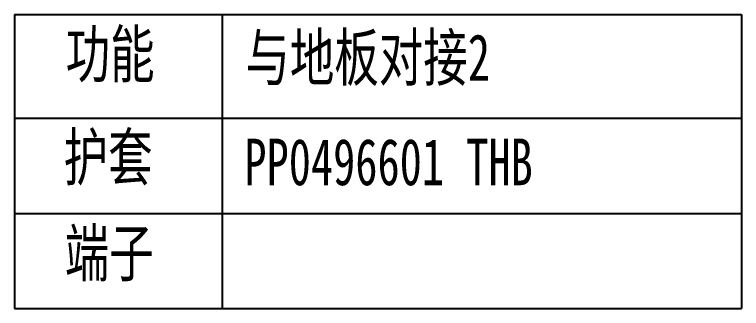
# Model space of a CAD drawing. Header units: millimetres. Extents: x 1543 to 5748, y 1576 to 2417.
# Drawn here: x 4081.3 to 4135.9, y 1699.6 to 1721.7 of the extents above; entities that cross this region are included whole.
import ezdxf

# ---------------------------------------------------------------- set-up
doc = ezdxf.new("R2010")
doc.units = ezdxf.units.MM
doc.layers.add('11文本层', color=255, linetype='Continuous')
doc.styles.add('标准', font='fangsong.ttf', dxfattribs={"width": 0.7, "height": 3.5})

msp = doc.modelspace()

# ---------------------------------------------------------------- linework, layer by layer
at = {"layer": '11文本层'}
for p, q in [((4081.267, 1721.698), (4081.267, 1713.898)), ((4081.267, 1721.698), (4096.867, 1721.698)), ((4096.867, 1721.698), (4096.867, 1699.598)), ((4096.867, 1721.698), (4135.867, 1721.698)), ((4135.867, 1721.698), (4135.867, 1699.598)), ((4135.867, 1721.698), (4135.867, 1713.898)), ((4081.267, 1713.898), (4135.867, 1713.898)), ((4081.267, 1713.898), (4081.267, 1706.748)), ((4081.267, 1706.748), (4135.867, 1706.748)), ((4081.267, 1706.748), (4081.267, 1699.598)), ((4081.267, 1699.598), (4135.867, 1699.598))]:
    msp.add_line(p, q, dxfattribs=at)

# ---------------------------------------------------------------- texts
at = {"layer": '11文本层', "style": '标准', "width": 0.7}
for s, p in [('功能', (4085.105, 1716.97)), ('护套', (4084.953, 1709.227)), ('端子', (4085.033, 1702.02))]:
    msp.add_text(s, height=3.5, dxfattribs=at).set_placement(p)
at = {"layer": '11文本层', "char_height": 3.5, "width": 41.51896, "attachment_point": 1, "style": '标准'}
for s, insert in [('与地板对接2', (4098.604, 1720.218)), ('PP0496601 THB', (4098.529, 1712.367))]:
    msp.add_mtext(s, dxfattribs=dict(at, insert=insert))

doc.saveas('drawing.dxf')
